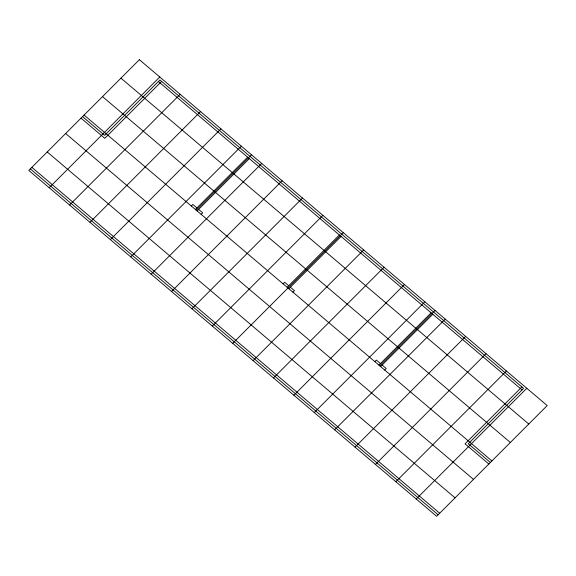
<?xml version="1.0" encoding="UTF-8"?>
<svg xmlns="http://www.w3.org/2000/svg" width="576" height="576" viewBox="0 0 576 576"><rect width="100%" height="100%" fill="white"/><g stroke="black" fill="none" stroke-linecap="round" stroke-linejoin="round"><path stroke-width="0.86" d="M49.19 187.726L159.761 76.99M161.626 81.41L104.803 138.319L81.014 118.138M69.581 205.02L180.158 94.284M89.971 222.314L200.549 111.578M110.369 239.609L220.939 128.873M130.759 256.903L241.33 146.16M191.311 205.999L192.845 204.458L196.927 207.922M195.386 209.455L247.601 157.169M196.236 210.182L251.525 154.807M197.086 210.902L249.3 158.609M201.168 214.358L202.702 212.818L198.626 209.362M151.15 274.198L261.72 163.454M171.54 291.492L282.11 180.749M191.93 308.779L302.501 198.043M212.321 326.074L322.898 215.338M283.075 283.824L284.609 282.283L288.684 285.739M287.15 287.28L339.365 234.986M232.711 343.368L343.289 232.632M288.85 288.72L341.064 236.426M292.925 292.176L294.466 290.642L290.383 287.179M253.102 360.662L363.679 249.926M273.499 377.957L384.07 267.221M293.89 395.251L404.46 284.508M314.28 412.546L424.85 301.802M374.832 361.642L376.366 360.101L380.448 363.564M378.914 365.098L431.129 312.804M379.764 365.818L435.046 310.45M380.614 366.545L432.828 314.251M384.689 370.001L386.222 368.46L382.147 365.004M334.67 429.84L445.241 319.097M355.061 447.127L465.631 336.391M375.451 464.422L486.029 353.686M395.842 481.716L506.419 370.98M521.878 386.928L465.055 443.837L488.844 464.011M416.239 499.01L526.81 388.274M158.393 81.504L522.036 389.909M120.946 78.149L528.768 424.022M102.514 96.61L510.343 442.476M84.089 115.063L491.911 460.937M82.548 116.604L104.645 135.338L159.926 79.97L523.577 388.368L468.288 443.736L490.378 462.47M65.657 133.524L473.486 479.39M47.232 151.978L455.054 497.851M31.874 167.357L439.697 513.23M30.334 168.898L438.163 514.764M139.37 59.695L28.8 170.431L436.63 516.305L547.2 405.569L139.37 59.695"/></g></svg>
